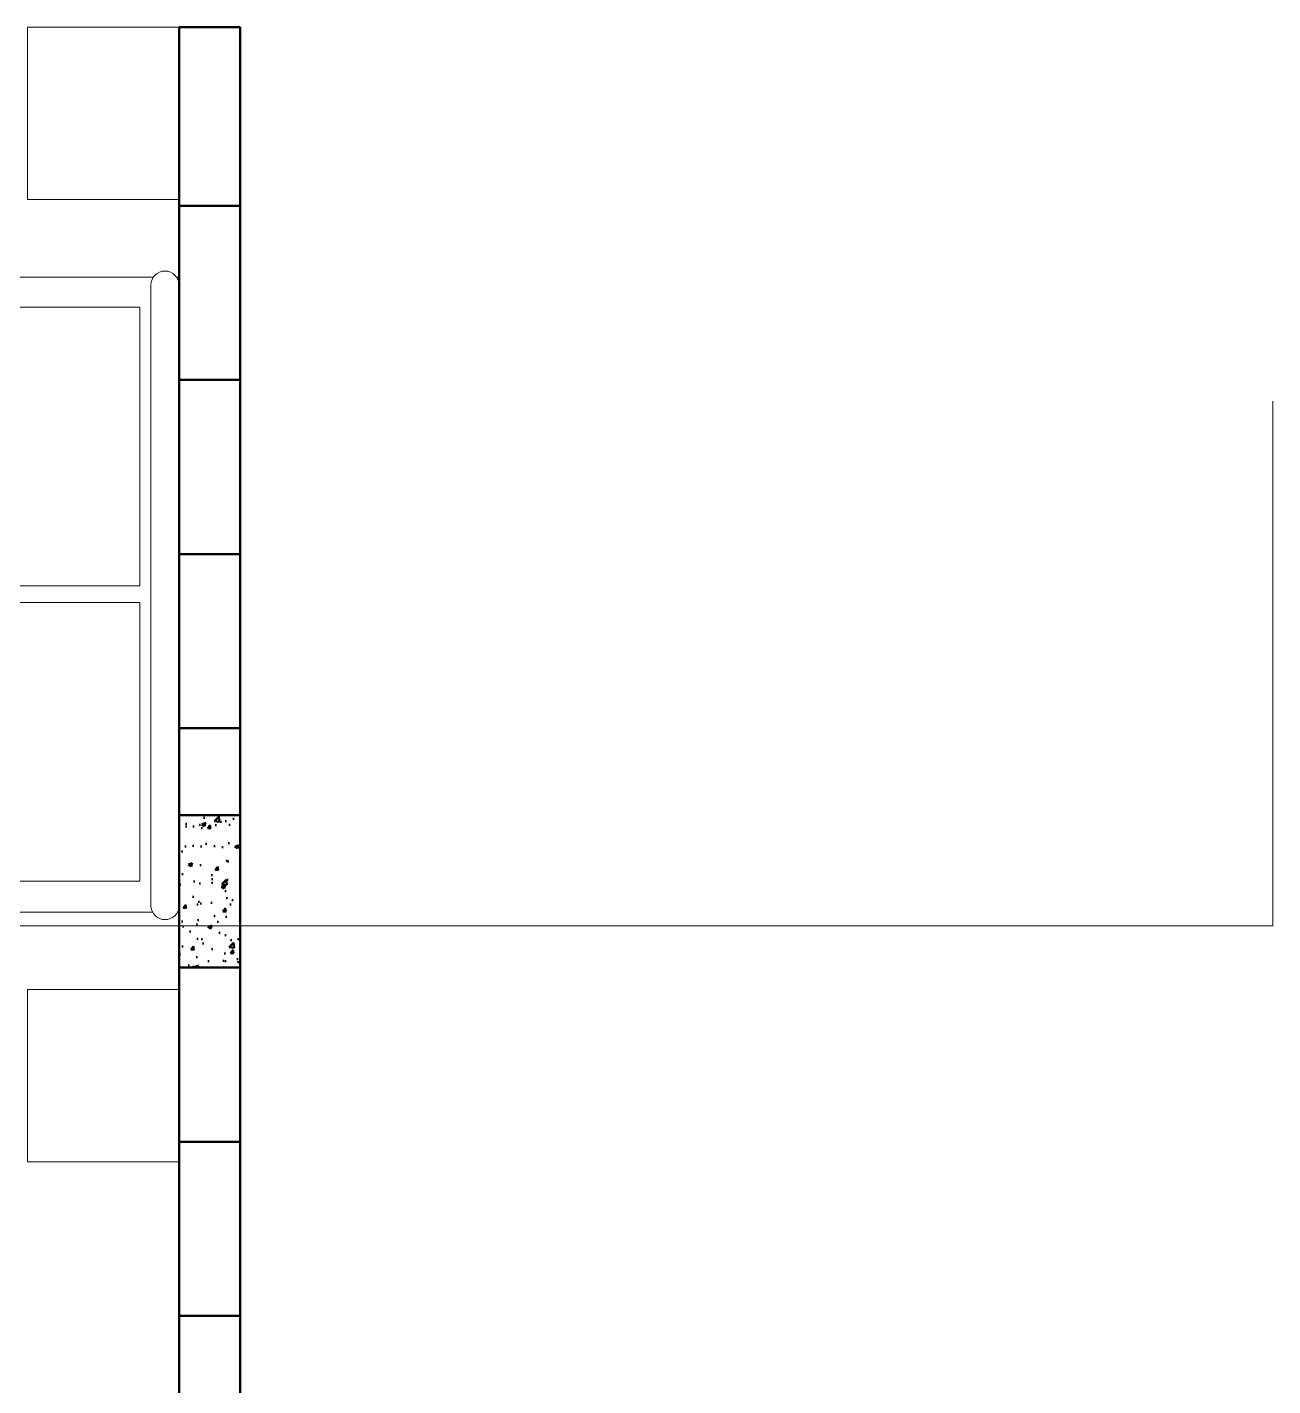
# Model space of a CAD drawing. Header units: inches. Extents: x 2960 to 8891, y 1487 to 4457.
# Drawn here: x 5868.6 to 6154.7, y 2929.3 to 3241.3 of the extents above; entities that cross this region are included whole.
import ezdxf

# ---------------------------------------------------------------- set-up
doc = ezdxf.new("R2010")
doc.units = ezdxf.units.IN
doc.header["$MEASUREMENT"] = 0
for name, color, linetype, lineweight in [('A-FLOR-PATT', 8, 'Continuous', 50), ('A-FURN', 8, 'Continuous', 20), ('A-WALL-FULL', 7, 'Continuous', 50), ('sezione 6', 211, 'Continuous', 20)]:
    doc.layers.add(name, color=color, linetype=linetype, lineweight=lineweight)

# ---------------------------------------------------------------- blocks, each defined once
blk = doc.blocks.new('letto')
at = {"layer": 'A-FURN'}
for p, q in [((27.4385, 13.5237), (25.4231, 13.5237)), ((25.4231, 12.0654), (25.4231, 13.5237)), ((26.9901, 12.7474), (26.9901, 13.5237)), ((27.433, 13.5059), (27.433, 12.08)), ((27.4977, 13.5061), (27.4977, 12.0796)), ((26.9901, 12.7474), (26.6306, 12.7474)), ((26.6306, 12.7474), (26.6306, 12.0656)), ((26.9901, 12.7474), (26.6306, 12.0656)), ((25.4231, 12.0654), (27.4361, 12.0658))]:
    blk.add_line(p, q, dxfattribs=at)
for points in [[(27.4079, 13.4548), (27.4079, 12.815), (27.0135, 12.815), (27.0135, 13.4548)], [(27.4079, 12.7768), (27.4079, 12.1369), (27.0135, 12.1369), (27.0135, 12.7768)]]:
    blk.add_lwpolyline(points, close=True, dxfattribs=at)
for centre, radius, start, end in [((25.4385, 13.5096), 0.032, 25.9785, 241.2286), ((27.4653, 13.5058), 0.0323, 0.6423, 179.7148), ((25.4335, 12.0766), 0.0324, 108.721, 339.676), ((27.4653, 12.0807), 0.0324, 181.2656, 357.9557)]:
    blk.add_arc(centre, radius, start, end, dxfattribs=at)

msp = doc.modelspace()

# ---------------------------------------------------------------- hatches: boundary and pattern name
at = {"layer": 'A-FLOR-PATT'}
h = msp.add_hatch(dxfattribs=at)
h.set_pattern_fill('AR-CONC', color=256, scale=0.05, style=0)
h.set_pattern_definition([(50, (9243.929, 11365.425), (9.1092334, -0.796954), [0.9525, -10.4775]), (355, (9243.929, 11365.425), (-1.762141, 9.552832), [0.762, -8.382]), (100.451, (9244.688, 11365.359), (7.347125, 8.755834), [0.8095, -8.9045]), (46.1842, (9243.929, 11367.965), (13.553952, -2.102116), [1.42875, -15.71625]), (96.6356, (9245.059, 11367.79), (11.870212, 12.371278), [1.21425, -13.35675]), (351.184, (9243.93, 11367.965), (11.87023, 12.371256), [1.143, -12.573]), (21, (9245.199, 11367.33), (7.580744, -5.113276), [0.9525, -10.4775]), (326, (9245.199, 11367.33), (3.090101, 9.209398), [0.762, -8.382]), (71.4514, (9245.831, 11366.904), (10.6708245, 4.096143), [0.8095, -8.9045]), (37.5, (9243.9293, 11365.4252), (0.1544302, 4.227752), [0, -8.2804, 0, -8.509, 0, -8.41375]), (7.5, (9243.9293, 11365.425), (3.3409831, 5.0090287), [0, -4.8514, 0, -8.0899, 0, -3.20675]), (327.5, (9241.0972, 11365.4252), (6.7795298, -0.2864372), [0, -3.175, 0, -9.906, 0, -13.1445]), (317.5, (9239.827, 11365.425), (7.406459, 1.2713246), [0, -4.1275, 0, -6.5786, 0, -9.3345])])
h.paths.add_polyline_path([(5917.47, 3060.33), (5903.47, 3060.33), (5903.47, 3025.33), (5917.47, 3025.33)])

# ---------------------------------------------------------------- linework, layer by layer
at = {"layer": 'A-FURN'}
for p, q in [((5903.47, 3241.33), (5868.68, 3241.33)), ((5868.68, 3241.33), (5868.68, 3201.73)), ((5903.47, 3201.73), (5903.47, 3241.33)), ((5868.68, 3201.73), (5903.47, 3201.73)), ((5902.93, 3183.89), (5903.47, 3183.89)), ((5903.47, 3182.13), (5903.47, 3183.89)), ((5903.47, 3020.3), (5868.68, 3020.3)), ((5868.68, 3020.3), (5868.68, 2980.7)), ((5903.47, 2980.7), (5903.47, 3020.3)), ((5868.68, 2980.7), (5903.47, 2980.7))]:
    msp.add_line(p, q, dxfattribs=at)
at = {"layer": 'A-WALL-FULL'}
for p, q in [((5903.47, 3241.33), (5917.47, 3241.33)), ((5903.47, 3200.33), (5903.47, 3241.33)), ((5917.47, 3241.33), (5917.47, 3200.33)), ((5903.47, 3200.33), (5917.47, 3200.33)), ((5903.47, 3160.33), (5903.47, 3200.33)), ((5917.47, 3200.33), (5903.47, 3200.33)), ((5917.47, 3200.33), (5917.47, 3160.33)), ((5903.47, 3160.33), (5917.47, 3160.33)), ((5903.47, 3120.33), (5903.47, 3160.33)), ((5917.47, 3160.33), (5903.47, 3160.33)), ((5917.47, 3160.33), (5917.47, 3120.33)), ((5917.47, 3120.33), (5903.47, 3120.33)), ((5903.47, 3120.33), (5917.47, 3120.33)), ((5903.47, 3080.33), (5903.47, 3120.33)), ((5917.47, 3120.33), (5917.47, 3080.33)), ((5903.47, 3080.33), (5917.47, 3080.33)), ((5903.47, 3060.33), (5903.47, 3080.33)), ((5917.47, 3080.33), (5903.47, 3080.33)), ((5917.47, 3080.33), (5917.47, 3060.33)), ((5917.47, 3060.33), (5903.47, 3060.33)), ((5903.47, 3025.33), (5917.47, 3025.33)), ((5903.47, 2985.33), (5903.47, 3025.33)), ((5917.47, 3025.33), (5917.47, 2985.33)), ((5917.47, 2985.33), (5903.47, 2985.33)), ((5903.47, 2985.33), (5917.47, 2985.33)), ((5903.47, 2945.33), (5903.47, 2985.33)), ((5917.47, 2985.33), (5917.47, 2945.33)), ((5917.47, 2945.33), (5903.47, 2945.33)), ((5903.47, 2945.33), (5917.47, 2945.33)), ((5903.47, 2905.33), (5903.47, 2945.33)), ((5917.47, 2945.33), (5917.47, 2905.33))]:
    msp.add_line(p, q, dxfattribs=at)
msp.add_lwpolyline([(5903.47, 3060.33), (5917.47, 3060.33), (5917.47, 3025.33), (5903.47, 3025.33)], close=True, dxfattribs=at)
at = {"layer": 'sezione 6'}
for q in [(6154.75, 3155.42), (4875.11, 3034.96)]:
    msp.add_line((6154.75, 3034.96), q, dxfattribs=at)

# ---------------------------------------------------------------- block references
at = {"layer": 'A-FURN', "xscale": 100.0000000000064, "yscale": 100.0000000000064, "zscale": 100.0000000000064}
msp.add_blockref('letto', (3153.7, 1831.52), dxfattribs=at)

doc.saveas('drawing.dxf')
